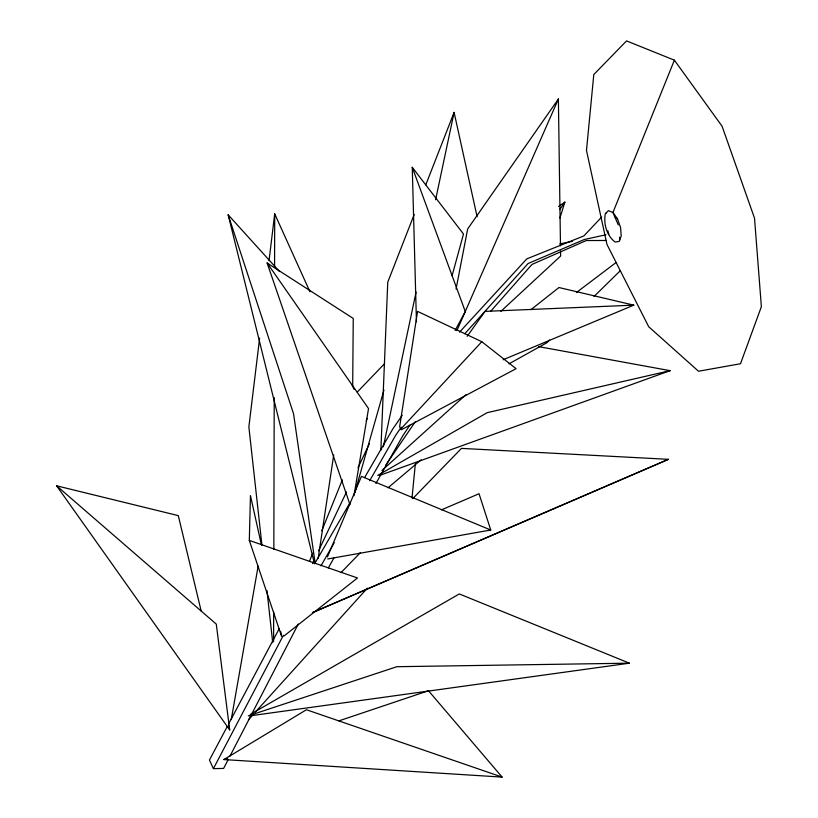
<?xml version="1.0" encoding="UTF-8"?>
<svg xmlns="http://www.w3.org/2000/svg" width="818" height="818" viewBox="0 0 818 818"><rect width="100%" height="100%" fill="white"/><g stroke="black" fill="none" stroke-linecap="round" stroke-linejoin="round"><path stroke-width="1.23" d="M273.59 641.292L273.662 611.946M273.825 549.43L274.224 397.599M274.572 267.455L274.705 213.866L309.92 291.709M352.691 385.953L353.243 318.447L267.128 262.987L350.012 504.655M281.596 636.363L249.316 540.422L250.451 495.606L261.525 545.422M380.861 450.289L387.763 282.138L414.205 214.48M412.016 497.998L415.36 463.765M259.633 338.12L248.866 426.884L261.913 544.9M269.02 260.778L274.705 213.866M318.171 558.346L333.724 454.951M399.562 427.231L417.558 311.392L481.802 341.699L516.097 368.673L401.229 429.808M353.959 495.79L368.529 408.581L267.128 262.987M231.279 719.513L258.14 566.148M456.066 289.061L467.671 228.938L558.387 99.009L560.483 245.819M383.345 446.761L416.086 292.057M435.616 199.735L454.102 112.393L477.109 216.75M452.088 275.738L463.489 234.03L412.252 167.312L416.454 321.811M354.828 492.661L383.979 389.971M559.941 217.997L564.849 202.128L558.622 206.545M425.8 184.807L454.102 112.393M309.388 561.496L312.742 553.213M321.811 530.739L342.353 479.869M366.239 420.718L367.2 418.346M674.38 60.174L722.079 126.248L754.513 218.14L761.374 306.678L740.495 363.744L698.5 371.239L648.725 326.76L606.966 244.439L586.486 150.42L593.796 74.54L626.557 40.9L674.38 60.174L612.948 212.496L618.234 224.868M327.466 556.864L361.444 476.383L490.749 530.013L479.031 493.735L441.485 509.849M456.955 330.482L558.387 99.009M312.527 563.5L314.163 560.033M318.55 550.811L346.474 491.996M357.977 467.784L369.47 443.56M228.283 759.401L223.621 768.419L213.406 768.634L209.439 760.055L227.332 726.364M230.042 756.016L298.304 624.011M213.406 768.634L283.355 635.351M228.529 724.114L279.224 628.653M455.105 330.482L465.289 311.546L412.252 167.312M328.325 567.937L333.969 557.937M375.912 483.499L402.834 435.728L409.849 425.135M320.973 565.862L334.245 542.651M369.654 480.79L395.575 435.493L401.26 427.078M314.582 563.806L349.848 503.009M364.603 477.579L392.814 428.939L402.241 415.268M385.728 465.135L415.217 421.832M559.819 209.52L564.849 202.128M459.501 332.18L526.823 258.856L583.888 235.911L601.629 217.097M467.201 336.27L485.054 311.372L633.817 305.155L503.111 359.746M490.657 311.321L531.956 264.459L586.24 240.543L606.22 240.472M464.767 333.754L528.101 263.529L584.308 239.521L605.923 234.776M248.478 719.728L253.611 714.053M255.318 712.161L367.364 588.132M400.697 429.143L481.802 341.699M357.272 392.078L384.654 363.581M340.963 572.682L360.452 552.579M412.732 498.653L461.464 448.387L668.449 459.327L312.456 612.641M549.635 340.032L546.915 342.701L508.96 363.857M594.052 296.464L620.341 270.676M500.851 311.372L560.627 256.034L560.555 250.922M381.965 470.483L465.892 394.736M388.029 487.804L421.137 459.788M530.913 309.695L558.96 287.527L633.817 305.155M283.989 635.995L357.476 577.978L249.316 540.422M576.404 292.547L616.118 262.496M502.119 777.1L223.907 759.564L306.433 709.738L502.119 777.1L428.479 690.729L338.897 720.873M250.431 714.329L459.297 593.94L629.41 663.183L249.643 715.893M377.742 475.391L487.17 412.671L670.095 370.666L538.735 346.648M312.435 612.61L668.449 459.327M379.235 475.555L670.095 370.666M223.907 759.564L227.537 758.347M248.324 715.842L396.873 666.701L629.41 663.183M559.778 243.928L572.293 241.33M327.742 558.97L490.749 530.013M56.626 485.81L216.279 624.124L229.674 729.901L56.626 485.81L178.293 515.616L201.167 610.995M606.271 212.833L605.923 213.201M615.238 217.588L617.478 218.774L620.565 227.516L621.22 235.942L619.236 241.371L615.238 242.087C606.711 235.809 603.449 224.009 605.279 213.856L608.398 210.655L612.948 212.496L617.478 218.774M608.796 234.5L607.938 230.85M619.645 240.247L619.584 237.189M314.439 563.541L228.171 214.837L279.511 271.545M351.955 384.654L354.061 389.307M228.171 214.837L293.529 413.673L315.186 563.408M228.488 724.952L229.674 729.901M280.615 631.343L281.453 635.075M266.965 590.576L272.721 642.611"/></g></svg>
